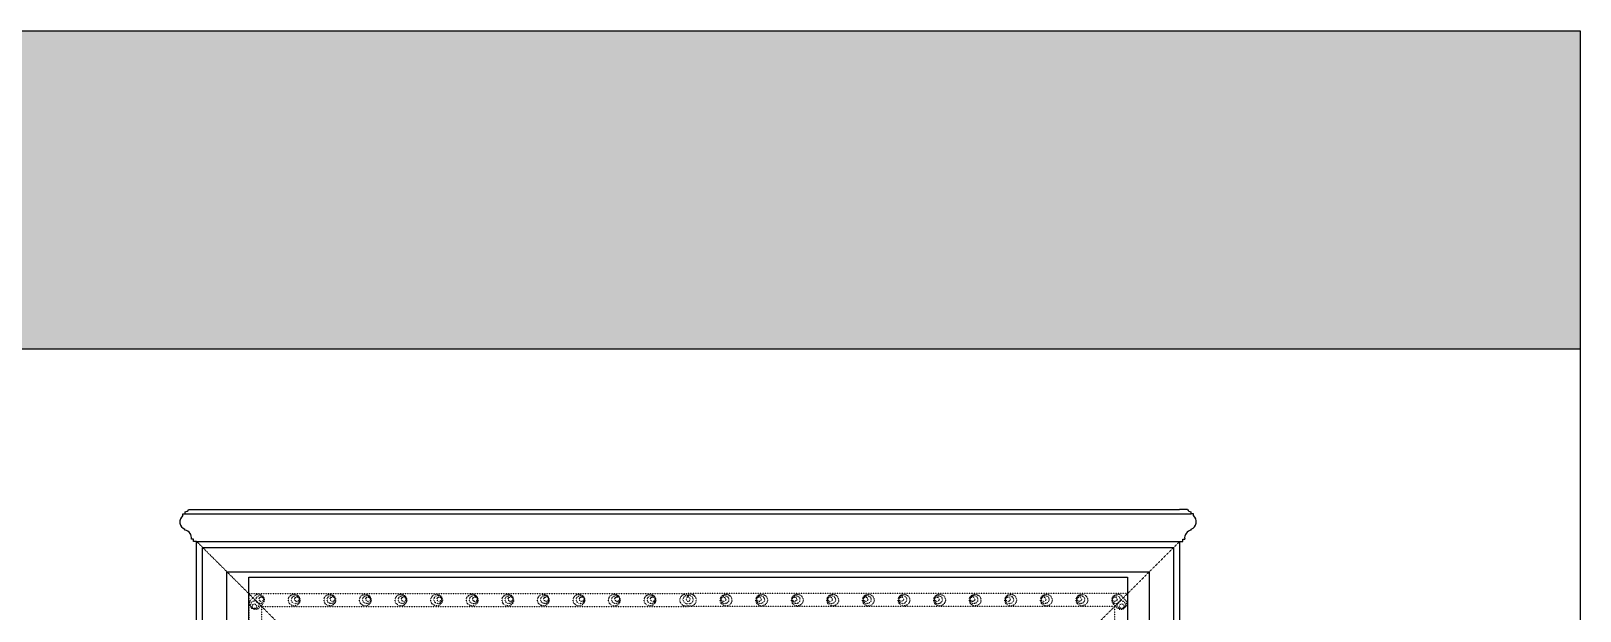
# Model space of a CAD drawing. Header units: millimetres. Extents: x 981 to 33574, y 16402 to 34985.
# Drawn here: x 28469 to 33574, y 33073 to 34985 of the extents above; entities that cross this region are included whole.
import ezdxf

# ---------------------------------------------------------------- set-up
doc = ezdxf.new("R2010")
doc.units = ezdxf.units.MM
doc.linetypes.add('DOT', pattern=[0.25, 0, -0.25])
doc.layers.add('www.cad-blocks.net', color=7, linetype='Continuous')
doc.styles.add('DIM_FONT', font='SIMPLEX.shx', dxfattribs={"width": 0.8})
doc.styles.get("Standard").update_dxf_attribs({"font": 'arial.ttf'})

# ---------------------------------------------------------------- blocks, each defined once
blk = doc.blocks.new('A$C409B35DF')
for p, q in [((9.4, 3886.1), (17.2, 3886.1)), ((9.4, 3881.6), (9.4, 3886.1)), ((9.4, 3879.9), (9.4, 3881.6)), ((17.2, 3886.1), (17.2, 3892.7)), ((17.2, 3886.1), (3332.3, 3886.1)), ((28.7, 3900), (3294.8, 3900)), ((28.7, 3900), (54.8, 3900)), ((3320.8, 3900), (3294.8, 3900)), ((3332.3, 3886.1), (3332.3, 3892.7)), ((3340.1, 3886.1), (3332.3, 3886.1)), ((3340.1, 3881.6), (3340.1, 3886.1)), ((3340.1, 3879.9), (3340.1, 3881.6)), ((16.5, 3832.5), (16.5, 3835.5)), ((3333, 3832.5), (3333, 3835.5)), ((44.3, 3802), (38, 3802)), ((44.3, 3795), (44.3, 3802)), ((54.8, 3795), (44.3, 3795)), ((54.8, 0), (54.8, 3795)), ((54.8, 3795), (3294.8, 3795)), ((3294.8, 3795), (3294.8, 0)), ((3294.8, 3795), (3305.3, 3795)), ((3305.3, 3802), (3311.5, 3802)), ((3305.3, 3795), (3305.3, 3802)), ((74.8, 0), (74.8, 3775)), ((74.8, 3775), (3274.8, 3775)), ((3274.8, 3775), (3274.8, 0)), ((154.8, 0), (154.8, 3695)), ((154.8, 3695), (3194.8, 3695)), ((226.6, 0), (226.6, 3677.5)), ((226.6, 3677.5), (3122.9, 3677.5)), ((3122.9, 3677.5), (3122.9, 12.5)), ((3194.8, 3695), (3194.8, 0))]:
    blk.add_line(p, q)
at = {"linetype": 'DOT'}
for p, q in [((674.8, 3175), (54.8, 3795)), ((2674.8, 3175), (3294.8, 3795)), ((226.6, 3623.1), (1674.8, 3623.1)), ((226.6, 3623.1), (226.6, 1889.4)), ((269.2, 3580.5), (1674.8, 3580.5)), ((269.2, 3580.5), (269.2, 1889.4)), ((3122.9, 3623.1), (1674.8, 3623.1)), ((3080.3, 3580.5), (1674.8, 3580.5)), ((3080.3, 3580.5), (3080.3, 0)), ((3122.9, 3623.1), (3122.9, 0))]:
    blk.add_line(p, q, dxfattribs=at)
for centre, radius in [((246.8, 3585.9), 13.2), ((245.3, 3581.5), 7.35), ((263.8, 3602.9), 13.2), ((268.2, 3604.4), 7.35), ((376.7, 3601.5), 19.1), ((381.1, 3602.9), 13.2), ((385.5, 3604.4), 7.35), ((494, 3601.5), 19.1), ((498.4, 3602.9), 13.2), ((502.8, 3604.4), 7.35), ((611.3, 3601.5), 19.1), ((615.7, 3602.9), 13.2), ((620.2, 3604.4), 7.35), ((728.6, 3601.5), 19.1), ((733.1, 3602.9), 13.2), ((737.5, 3604.4), 7.35), ((845.9, 3601.5), 19.1), ((850.4, 3602.9), 13.2), ((854.8, 3604.4), 7.35), ((963.3, 3601.5), 19.1), ((967.7, 3602.9), 13.2), ((972.1, 3604.4), 7.35), ((1080.6, 3601.5), 19.1), ((1085, 3602.9), 13.2), ((1089.4, 3604.4), 7.35), ((1197.9, 3601.5), 19.1), ((1202.3, 3602.9), 13.2), ((1206.7, 3604.4), 7.35), ((1315.2, 3601.5), 19.1), ((1319.6, 3602.9), 13.2), ((1324, 3604.4), 7.35), ((1432, 3601.5), 19.1), ((1436.5, 3602.9), 13.2), ((1440.9, 3604.4), 7.35), ((1549.4, 3601.5), 19.1), ((1553.8, 3602.9), 13.2), ((1558.2, 3604.4), 7.35), ((1800.1, 3601.5), 19.1), ((1795.7, 3602.9), 13.2), ((1791.3, 3604.4), 7.35), ((1917.5, 3601.5), 19.1), ((1913, 3602.9), 13.2), ((1908.6, 3604.4), 7.35), ((2034.8, 3601.5), 19.1), ((2030.3, 3602.9), 13.2), ((2025.9, 3604.4), 7.35), ((2151.6, 3601.5), 19.1), ((2147.2, 3602.9), 13.2), ((2142.8, 3604.4), 7.35), ((2268.9, 3601.5), 19.1), ((2264.5, 3602.9), 13.2), ((2260.1, 3604.4), 7.35), ((2386.2, 3601.5), 19.1), ((2381.8, 3602.9), 13.2), ((2377.4, 3604.4), 7.35), ((2503.6, 3601.5), 19.1), ((2499.1, 3602.9), 13.2), ((2494.7, 3604.4), 7.35), ((2620.9, 3601.5), 19.1), ((2616.4, 3602.9), 13.2), ((2612, 3604.4), 7.35), ((2738.2, 3601.5), 19.1), ((2733.8, 3602.9), 13.2), ((2729.3, 3604.4), 7.35), ((2855.5, 3601.5), 19.1), ((2851.1, 3602.9), 13.2), ((2846.7, 3604.4), 7.35), ((2972.8, 3601.5), 19.1), ((2968.4, 3602.9), 13.2), ((2964, 3604.4), 7.35), ((3085.7, 3602.9), 13.2), ((3081.3, 3604.4), 7.35), ((3102.7, 3585.9), 13.2), ((3104.2, 3581.5), 7.35)]:
    blk.add_circle(centre, radius, dxfattribs=at)
for centre, radius, start, end in [((16.9, 3905.9), 13.2, 271.0168, 333.4165), ((3332.6, 3905.9), 13.2, 206.5835, 268.9832), ((25.5, 3859.7), 25.8, 128.6529, 249.7496), ((11.1, 3805.9), 27.1, 351.8609, 78.5014), ((3338.4, 3805.9), 27.1, 101.4986, 188.1391), ((3324, 3859.7), 25.8, 290.2504, 51.3471)]:
    blk.add_arc(centre, radius, start, end)
for centre, radius, start, end in [((248.3, 3590.3), 19.1, 110.6856, 339.3144), ((259.4, 3601.5), 19.1, 290.6856, 159.3144), ((1666.7, 3601.5), 19.1, 64.9779, 295.0221), ((1671.1, 3602.9), 13.2, 73.8955, 286.1045), ((1675.5, 3604.4), 7.35, 95.8028, 264.1972), ((1682.8, 3601.5), 19.1, 244.9779, 115.0221), ((1678.4, 3602.9), 13.2, 253.8955, 106.1045), ((1674, 3604.4), 7.35, 275.8028, 84.1972), ((3090.1, 3601.5), 19.1, 20.6856, 249.3144), ((3101.2, 3590.3), 19.1, 200.6856, 69.3144)]:
    blk.add_arc(centre, radius, start, end, dxfattribs=at)
at = {"linetype": 'DOT', "width": 0.8, "flags": 9}
for tag in ['XSIZE', 'YSIZE']:
    blk.add_attdef(tag, (526.3, 950.9), '', height=3, rotation=270, dxfattribs=at)
at = {"style": 'DIM_FONT', "oblique": -180, "text_generation_flag": 4, "width": 0.8, "flags": 9}
for tag in ['XSIZE', 'YSIZE']:
    blk.add_attdef(tag, (1617.7, 377.5), '', height=0.5, rotation=180, dxfattribs=at)
at = {"style": 'DIM_FONT', "width": 0.8, "flags": 9}
for tag in ['YSIZE', 'XSIZE']:
    blk.add_attdef(tag, (1731.8, 377.5), '', height=0.5, dxfattribs=at)
blk = doc.blocks.new('A$C527B538A')
blk.add_blockref('A$C409B35DF', (0, 0))
blk = doc.blocks.new('FORMAT')
at = {"true_color": 0x546d8e}
h = blk.add_hatch(color=155, dxfattribs=at)
h.set_gradient(color1=(68, 68, 68), color2=(84, 109, 142), tint=1)
h.paths.add_polyline_path([(4710.3, 34985.3), (4710.3, 33937.4), (33574, 33937.4), (33574, 34985.3)])
at = {"color": 155, "true_color": 0x546d8e}
for p, q in [((4710.3, 34985.3), (33574, 34985.3)), ((33574, 34985.3), (33574, 16401.7)), ((33574, 34135.8), (33574, 17047.8)), ((4710.3, 33937.4), (33574, 33937.4))]:
    blk.add_line(p, q, dxfattribs=at)

msp = doc.modelspace()

# ---------------------------------------------------------------- block references
msp.add_blockref('A$C527B538A', (28959.7, 29507.9))
at = {"layer": 'www.cad-blocks.net'}
msp.add_blockref('FORMAT', (0, 0), dxfattribs=at)

doc.saveas('drawing.dxf')
